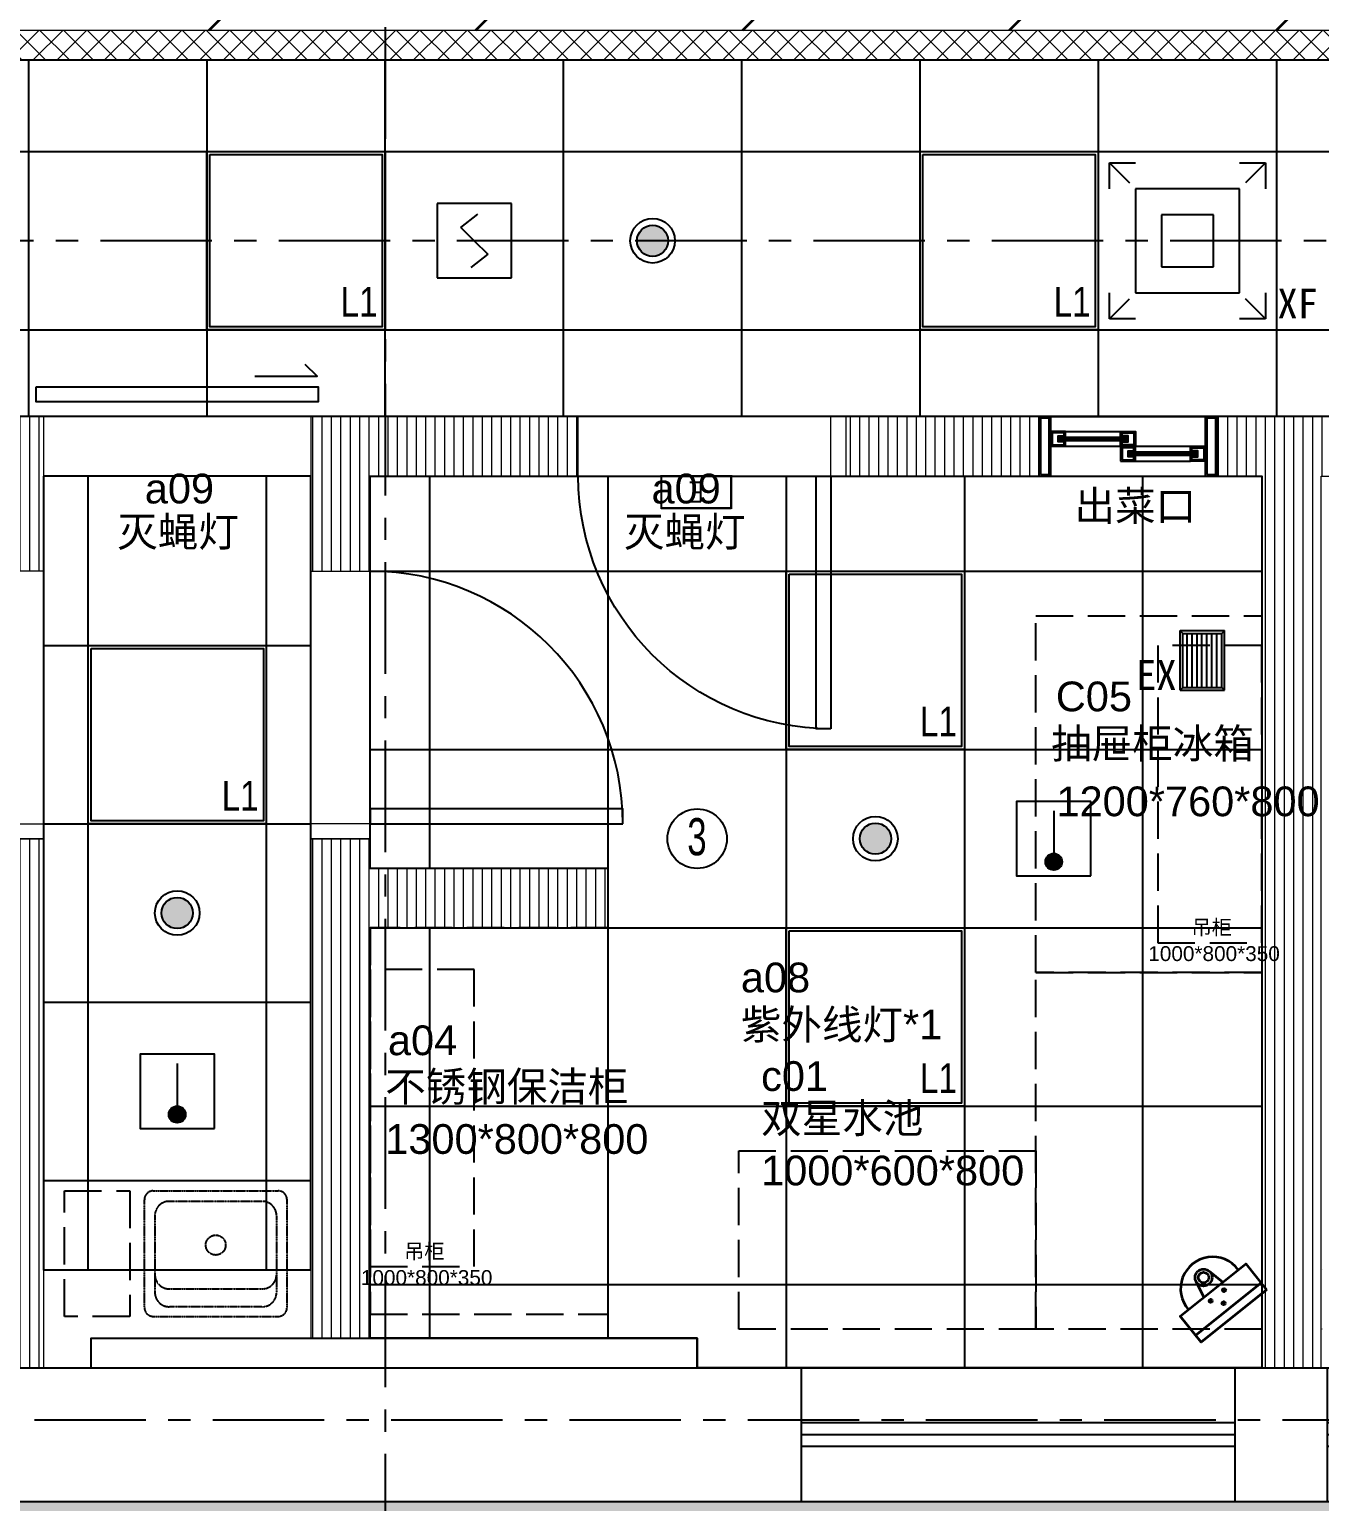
# Model space of a CAD drawing. Header units: millimetres. Extents: x -6033 to 120673, y -4970 to 90533.
# Drawn here: x 71183 to 75525, y 65940 to 70893 of the extents above; entities that cross this region are included whole.
import ezdxf
from ezdxf.enums import TextEntityAlignment as Align

# ---------------------------------------------------------------- set-up
doc = ezdxf.new("R2010")
doc.units = ezdxf.units.MM
for name, pattern in [('I-AR$0$CENTER', [2, 1.25, -0.25, 0.25, -0.25]), ('I-CEILING$0$CENTER', [2, 1.25, -0.25, 0.25, -0.25]), ('I-PLAN$0$ACAD_ISO02W100', [15, 12, -3]), ('I-PLAN$0$DASH', [0.35, 0.25, -0.1])]:
    doc.linetypes.add(name, pattern=pattern)
for name, color, linetype in [('I-AR$0$1-窗', 2, 'Continuous'), ('I-AR$0$9-填充', 8, 'Continuous'), ('I-AR$0$D-BASE-WALL', 4, 'Continuous'), ('I-CEILING$0$0-LIGHT-RC', 1, 'Continuous'), ('I-CEILING$0$0-LIGHT-TXT', 90, 'Continuous'), ('I-CEILING$0$EQUIP-消防', 3, 'Continuous'), ('I-CEILING$0$EQUIP_喷头', 90, 'Continuous'), ('I-CEILING$0$I-GRID', 252, 'I-CEILING$0$CENTER'), ('I-CEILING$0$I-RCP', 2, 'Continuous'), ('I-CEILING$0$I-RCP-AIR', 64, 'Continuous'), ('I-CEILING$0$I-RCP-REF', 3, 'Continuous'), ('I-CEILING$0$RC-Hatch【天花填充】', 251, 'Continuous'), ('I-PLAN$0$I-PL-DOOR', 2, 'Continuous'), ('I-PLAN$0$I-PL-FURN', 1, 'I-PLAN$0$DASH'), ('I-PLAN$0$I—平面—门', 1, 'Continuous'), ('I-PLAN$0$L-ELEV-MARK', 253, 'Continuous')]:
    doc.layers.add(name, color=color, linetype=linetype)
for name, color, linetype, lineweight in [('I-AR$0$GZET_COL_GRID_1-200_轴线', 8, 'I-AR$0$CENTER', 25), ('I-AR$0$I-SCOPE', 252, 'Continuous', 35), ('I-CEILING$0$_ACM-A-DETL', 7, 'Continuous', 9), ('I-CEILING$0$_ACM-E-EQMT-SECT', 3, 'Continuous', 35), ('I-PLAN$0$_ACM-A-WALL-HACH', 251, 'Continuous', 9), ('I-PLAN$0$I-PL-WALL-FHINISH', 73, 'Continuous', 13), ('I-PLAN$0$I-WALL', 6, 'Continuous', 13)]:
    doc.layers.add(name, color=color, linetype=linetype, lineweight=lineweight)
doc.styles.add('I-CEILING$0$1层应急疏散照明平面图$0$_TEL_DIM', font='SIMPLEX', dxfattribs={"width": 0.8, "height": 3.5, "bigfont": 'HZTXT'})
doc.styles.add('I-CEILING$0$_TEL_ATTDEF', font='GBENOR', dxfattribs={"width": 0.8, "height": 3, "bigfont": 'GBCBIG'})
doc.styles.add('I-CEILING$0$hztxt', font='ROS.shx', dxfattribs={"width": 0.7, "bigfont": 'HZTXT.shx'})
doc.styles.add('I-CEILING$0$I-CEILING$0$ar', font='arial.ttf', dxfattribs={"width": 0.8})
doc.styles.add('I-CEILING$0$Standard', font='arial.ttf')
doc.styles.add('I-CEILING$0$黑体', font='simhei.ttf', dxfattribs={"height": 600})
doc.styles.add('I-PLAN$0$Arial', font='ARIALUNI.ttf')

# ---------------------------------------------------------------- blocks, each defined once
blk = doc.blocks.new('I-AR$0$chuanghu1')
for p, q in [((0, 3230), (450, 3230)), ((0, 1770), (450, 1770)), ((0, 1460), (450, 1460)), ((0, 0), (450, 0))]:
    blk.add_line(p, q)
at = {"layer": 'I-AR$0$1-窗'}
for p, q in [((185, 3230), (185, 1770)), ((225, 3230), (225, 1770)), ((265, 3230), (265, 1770)), ((185, 1460), (185, 0)), ((225, 1460), (225, 0)), ((265, 1460), (265, 0))]:
    blk.add_line(p, q, dxfattribs=at)
blk = doc.blocks.new('I-AR$0$海龙_1211170131')
at = {"layer": 'I-AR$0$GZET_COL_GRID_1-200_轴线', "ltscale": 300}
for p, q in [((72155, 86275), (72155, 63715)), ((-2225, 65990), (116415, 65990))]:
    blk.add_line(p, q, dxfattribs=at)
blk = doc.blocks.new('I-AR')
at = {"layer": 'I-AR$0$9-填充'}
h = blk.add_hatch(dxfattribs=at)
h.set_pattern_fill('GRASS', color=256, scale=20)
h.set_pattern_definition([(90, (-273251.65, 190733.45), (-359.21024, 359.21024), [95.25, -623.1705]), (45, (-273251.65, 190733.45), (-359.21024, 359.21024), [95.25, -412.75]), (135, (-273251.65, 190733.45), (-359.21024, -359.21024), [95.25, -412.75])])
edge = h.paths.add_edge_path()
edge.add_line((96200, 65940), (67080, 65940))
edge.add_line((67080, 65940), (67098.6, 65404.4))
edge.add_arc((66800.6, 58350.8), 7059.9, 59.55584, 87.58101, ccw=False)
edge.add_arc((66906.5, 58690.4), 6713.9, -7.21528, 58.86646, ccw=False)
edge.add_arc((66662.1, 58632.8), 6949.7, 311.20338, 353.50924, ccw=False)
edge.add_line((71240.1, 53404), (71240.1, 51864.2))
edge.add_arc((67179.4, 51841.1), 4060.7, -50.8069, 0.3254, ccw=False)
edge.add_arc((73234.3, 55945.4), 8047, 244.30739, 262.38101)
edge.add_arc((72594.4, 52652.3), 4702.3, 264.7896, 298.7985)
edge.add_arc((72620.9, 53741.8), 5670.9, 293.2518, 330.6093)
edge.add_arc((73250.8, 52752), 4669.2, 337.4147, 357.6495)
edge.add_arc((84681.6, 51782.8), 6810, 142.38646, 173.4424, ccw=False)
edge.add_arc((84374.3, 52142.9), 6347.7, 93.15543, 143.26832, ccw=False)
edge.add_arc((84659, 52466.3), 6047.9, 43.87324, 96.0179, ccw=False)
edge.add_arc((84453.3, 51889.9), 6601.3, -39.79964, 46.24277, ccw=False)
edge.add_arc((81977.6, 54545.9), 10213.6, 299.35774, 317.64212, ccw=False)
edge.add_arc((89994.8, 40495.1), 5964.1, 120.30887, 149.04958)
edge.add_arc((87881.4, 41845.8), 3457.6, 150.2341, 180.1544)
edge.add_arc((85724.1, 42303.9), 1381.8, 199.7699, 246.5201)
edge.add_arc((82877.2, 37779.2), 3985.3, -35.3096, 54.8164, ccw=False)
edge.add_arc((80299.1, 40760.9), 7869.3, 301.87336, 317.80806, ccw=False)
edge.add_arc((84638.8, 33541.6), 567.3, 108.97, 192.3597)
edge.add_arc((84831.7, 33583.9), 764.8, 192.3597, 228.2217)
edge.add_arc((87824.9, 35942), 4565.6, 219.8972, 247.6208)
edge.add_arc((89768.5, 40705.2), 9710.1, 247.71727, 260.93678)
edge.add_arc((85123.5, 20762.4), 10812.5, 51.71832, 73.25432, ccw=False)
edge.add_arc((87587.8, 24098.7), 6668.2, 6.6977, 50.5793, ccw=False)
edge.add_line((94210.5, 24876.4), (96200, 24876.4))
edge.add_line((96200, 24876.4), (96200, 65940))
h.paths.add_polyline_path([(79188.2, 58194.7), (76733.9, 58362.1), (76901.3, 60816.4), (79355.6, 60649)], flags=16)
h.paths.add_polyline_path([(78974.4, 58439.8), (76979, 58575.9), (77115.1, 60571.3), (79110.5, 60435.2)], flags=0)
at = {"layer": 'I-AR$0$I-SCOPE'}
h = blk.add_hatch(dxfattribs=at)
h.set_pattern_fill('ANSI31', color=256, scale=200)
h.paths.add_polyline_path([(63300, 72640), (66630, 72640), (66630, 70889.4), (90600, 70890), (90600, 66390), (96650, 66390), (96650, 24876.4), (18340, 24876.4), (18340, 66390), (48090, 66390), (48090, 72640), (51400, 72640), (51400, 72649.9), (52869.5, 72649.9), (52869.5, 72640), (55240, 72640), (55240, 72790), (59460, 72790), (59460, 72640), (61830.5, 72640), (61830.5, 72649.9), (63300, 72649.9)], flags=16)
h.paths.add_polyline_path([(7330, 0), (7330, -1770), (11180, -1770), (11180, 0), (18450, 0), (18450, 2900), (27550, 2900), (27550, 18090), (37037.3, 18090), (37037.3, 17350), (96200, 17350), (96200, 18120), (114640, 18120), (114640, 84500), (0, 84500), (0, 0)])
at = {"layer": 'I-AR$0$D-BASE-WALL'}
for p, q in [((66630, 66390), (96120, 66390)), ((64615, 65940), (96200, 65940))]:
    blk.add_line(p, q, dxfattribs=at)
blk.add_lwpolyline([(71390, 66390), (71390, 66490), (73430, 66490), (73430, 66390)], dxfattribs=at)
at = {"layer": 'I-AR$0$D-BASE-WALL', "rotation": 270}
blk.add_blockref('I-AR$0$chuanghu1', (73780, 66390), dxfattribs=at)
at = {"layer": 'I-AR$0$GZET_COL_GRID_1-200_轴线'}
blk.add_blockref('I-AR$0$海龙_1211170131', (225, 225), dxfattribs=at)
blk = doc.blocks.new('I-PLAN$0$A$C3849a8ba')
at = {"layer": 'I-PLAN$0$I-PL-WALL-FHINISH'}
blk.add_lwpolyline([(0, -200), (50, -200), (50, 0), (0, 0)], close=True, dxfattribs=at)
at = {"layer": 'I-PLAN$0$I—平面—门'}
blk.add_lwpolyline([(50, -1050), (100, -1050), (100, -200), (50, -200)], close=True, dxfattribs=at)
at = {"layer": 'I-PLAN$0$L-ELEV-MARK'}
blk.add_arc((50, -200), 850, 270, 0, dxfattribs=at)
blk = doc.blocks.new('I-PLAN$0$dadasdada')
for p, q in [((1764384.1, -123174.1), (1764384.1, -122811.6)), ((1764414.1, -122781.6), (1764834.2, -122781.7)), ((1764780.9, -122817), (1764467.3, -122817)), ((1764864.1, -123174.1), (1764864.1, -122811.6)), ((1764419.5, -122864.8), (1764419.4, -123123.5)), ((1764828.8, -122864.8), (1764828.8, -123123.6)), ((1764467.3, -123111.3), (1764780.9, -123111.3)), ((1764414.1, -123204), (1764834.2, -123204.1)), ((1764780.9, -123171.4), (1764467.3, -123171.4))]:
    blk.add_line(p, q)
blk.add_circle((1764624.1, -122964), 33.5)
for centre, radius, start, end in [((1764413.8, -122811.3), 29.6, 89.3986, 180.5986), ((1764467.3, -122864.8), 47.9, 90.1986, 179.7986), ((1764780.9, -122864.8), 47.9, 0.1986, 89.7986), ((1764834.5, -122811.3), 29.6, 359.3986, 90.5986), ((1764467.3, -123063.4), 47.9, 180.1986, 269.7986), ((1764780.9, -123063.4), 47.9, 270.1986, 359.7986), ((1764467.3, -123123.5), 47.9, 180.1986, 269.7986), ((1764780.9, -123123.6), 47.9, 270.1986, 359.7986), ((1764413.8, -123174.4), 29.6, 179.3986, 270.5986), ((1764834.5, -123174.4), 29.6, 269.3986, 0.5986)]:
    blk.add_arc(centre, radius, start, end)
blk = doc.blocks.new('I-PLAN$0$K_0106232141')
at = {"layer": 'I-PLAN$0$I-PL-FURN', "linetype": 'ByBlock', "ltscale": 62}
h = blk.add_hatch(dxfattribs=at)
h.set_pattern_fill('玻璃截面', color=8, scale=10)
h.set_pattern_definition([(135.545657, (-1830, -77.47619), (-539.999994128, 530.00000522), [7.07139, -1477.92019]), (45, (-1840, -77.476), (20, 10), [7.00372, -21.28055]), (135.545657, (-1840, -77.47619), (-539.999994128, 530.00000522), [7.07139, -1477.92019]), (45, (-1850, -77.476), (20, 10), [7.00372, -21.28055])])
h.paths.add_polyline_path([(-224, -80), (-11, -80), (-10, -79), (-10, -71), (-11, -70), (-224, -70), (-225, -71), (-225, -79)])
h = blk.add_hatch(dxfattribs=at)
h.set_pattern_fill('玻璃截面', color=8, scale=10)
h.set_pattern_definition([(135.545657, (-1595, -127.47619), (-539.999994128, 530.00000522), [7.07139, -1477.92019]), (45, (-1605, -127.476), (20, 10), [7.00372, -21.28055]), (135.545657, (-1605, -127.47619), (-539.999994128, 530.00000522), [7.07139, -1477.92019]), (45, (-1615, -127.476), (20, 10), [7.00372, -21.28055])])
h.paths.add_polyline_path([(11, -130), (224, -130), (225, -129), (225, -121), (224, -120), (11, -120), (10, -121), (10, -129)])
at = {"layer": 'I-PLAN$0$I-PL-FURN', "color": 8, "linetype": 'ByBlock', "ltscale": 62}
for p, q in [((-260, 0), (260, 0)), ((-225, -80), (-230, -70)), ((-230, -80), (-225, -70)), ((-225, -71), (-10, -71)), ((-225, -79), (-10, -79)), ((-210, -50), (-25, -50)), ((-5, -80), (-10, -70)), ((-10, -80), (-5, -70)), ((-210, -100), (-25, -100)), ((10, -130), (5, -120)), ((5, -130), (10, -120)), ((10, -121), (225, -121)), ((10, -129), (225, -129)), ((25, -100), (210, -100)), ((230, -130), (225, -120)), ((225, -130), (230, -120)), ((25, -150), (210, -150)), ((-260, -200), (260, -200))]:
    blk.add_line(p, q, dxfattribs=at)
for points in [[(-300, -200), (-260, -200), (-260, 0), (-300, 0)], [(-295, -195), (-265, -195), (-265, -5), (-295, -5)], [(260, -200), (300, -200), (300, 0), (260, 0)], [(265, -195), (295, -195), (295, -5), (265, -5)], [(-260, -100), (-210, -100), (-210, -80), (-230, -80), (-230, -70), (-210, -70), (-210, -50), (-260, -50)], [(-255, -95), (-215, -95), (-215, -85), (-235, -85), (-235, -65), (-215, -65), (-215, -55), (-255, -55)], [(-230, -80), (-225, -80), (-225, -70), (-230, -70)], [(-224, -80), (-11, -80), (-10, -79), (-10, -71), (-11, -70), (-224, -70), (-225, -71), (-225, -79)], [(25, -100), (-25, -100), (-25, -80), (-5, -80), (-5, -70), (-25, -70), (-25, -50), (25, -50)], [(20, -95), (-20, -95), (-20, -85), (0, -85), (0, -65), (-20, -65), (-20, -55), (20, -55)], [(-5, -80), (-10, -80), (-10, -70), (-5, -70)], [(-25, -150), (25, -150), (25, -130), (5, -130), (5, -120), (25, -120), (25, -100), (-25, -100)], [(-20, -145), (20, -145), (20, -135), (0, -135), (0, -115), (20, -115), (20, -105), (-20, -105)], [(5, -130), (10, -130), (10, -120), (5, -120)], [(11, -130), (224, -130), (225, -129), (225, -121), (224, -120), (11, -120), (10, -121), (10, -129)], [(260, -150), (210, -150), (210, -130), (230, -130), (230, -120), (210, -120), (210, -100), (260, -100)], [(255, -145), (215, -145), (215, -135), (235, -135), (235, -115), (215, -115), (215, -105), (255, -105)], [(230, -130), (225, -130), (225, -120), (230, -120)]]:
    blk.add_lwpolyline(points, close=True, dxfattribs=at)
blk = doc.blocks.new('I-PLAN')
at = {"layer": 'I-PLAN$0$_ACM-A-WALL-HACH'}
h = blk.add_hatch(dxfattribs=at)
h.set_pattern_fill('多孔材料', color=256, scale=20, pattern_type=2)
h.set_pattern_definition([(45, (136296.48, -6509.47), (-40.00004, 40.00004), []), (135, (136296.48, -6509.47), (-40.00004, -40.00004), [])])
h.paths.add_polyline_path([(85280, 70890), (85280, 70790), (66970, 70790), (66970, 70890)])
h = blk.add_hatch(dxfattribs=at)
h.set_pattern_fill('ANSI31', color=256, scale=10, angle=45)
h.paths.add_polyline_path([(88260, 70790), (88260, 70890), (88030, 70890), (88030, 70790), (88230, 70790)], flags=17)
h.paths.add_polyline_path([(79671.5, 69390), (78155, 69390), (78155, 68990), (77955, 68990), (77955, 69590), (79671.5, 69590)], flags=17)
h.paths.add_polyline_path([(80271.5, 69390), (80271.5, 69590), (80780, 69590), (80780, 68990), (80580, 68990), (80580, 69390)], flags=17)
h.paths.add_polyline_path([(74580, 69590), (73930, 69590), (73930, 69390), (74580, 69390)])
h.paths.add_polyline_path([(68780, 69590), (69430, 69590), (69430, 69390), (68780, 69390)])
h.paths.add_polyline_path([(87280, 66490), (87480, 66490), (87480, 66390), (87280, 66390)])
h.paths.add_polyline_path([(82180, 68990), (82180, 69390), (84230, 69390), (84230, 66490), (84430, 66490), (84430, 69390), (85280, 69390), (85280, 69590), (81980, 69590), (81980, 68990)])
h.paths.add_polyline_path([(87480, 67390), (87480, 69390), (88280, 69390), (88280, 69590), (88080, 69590), (86480, 69590), (86480, 69390), (87280, 69390), (87280, 67390)], flags=17)
h.paths.add_polyline_path([(72130, 68170), (72130, 66490), (72330, 66490), (72330, 67870), (73130, 67870), (73130, 68070), (72330, 68070), (72330, 68170)])
h.paths.add_polyline_path([(71230, 68170), (71230, 66390), (71030, 66390), (71030, 67870), (70230, 67870), (70230, 68070), (71030, 68070), (71030, 68170)])
h.paths.add_polyline_path([(72130, 69070), (72330, 69070), (72330, 69390), (73030, 69390), (73030, 69590), (72130, 69590)])
h.paths.add_polyline_path([(71230, 69070), (71030, 69070), (71030, 69390), (70330, 69390), (70330, 69590), (71230, 69590)])
h.paths.add_polyline_path([(67800, 69490), (67830, 69490), (67830, 69590), (67800, 69590)], flags=17)
h.paths.add_polyline_path([(76755, 69590), (75180, 69590), (75180, 69390), (75330, 69390), (75330, 66390), (75530, 66390), (75530, 69390), (76555, 69390), (76555, 68990), (76755, 68990)])
h.paths.add_polyline_path([(68180, 69590), (68180, 69390), (68030, 69390), (68030, 66520), (67780, 66520), (67780, 66390), (67400, 66390), (67400, 66720), (67830, 66720), (67830, 69590)])
edge = h.paths.add_edge_path()
edge.add_line((89860, 70890), (88860, 70890))
edge.add_line((75530, 66520), (84230, 66520))
edge.add_line((75530, 66720), (84230, 66720))
at = {"layer": 'I-PLAN$0$I-PL-DOOR'}
blk.add_lwpolyline([(71941.7, 69725.5), (72150.9, 69725.5), (72111.1, 69765.2)], dxfattribs=at)
blk.add_lwpolyline([(71205, 69690), (72155, 69690), (72155, 69640), (71205, 69640)], close=True, dxfattribs=at)
at = {"layer": 'I-PLAN$0$I-PL-FURN', "ltscale": 500}
for points in [[(74570, 67720), (74570, 68920), (75330, 68920), (75330, 67720)], [(74980, 67820), (75330, 67820), (75330, 68820), (74980, 68820)], [(73130, 67870), (72330, 67870), (72330, 66570), (73130, 66570)], [(72330, 66730.3), (72680, 66730.3), (72680, 67730.3), (72330, 67730.3)], [(74570, 66520), (74570, 67720), (75330, 67720), (75330, 66520)], [(74570, 67120), (74570, 66520), (73570, 66520), (73570, 67120)], [(71300.2, 66985.2), (71520.3, 66985.2), (71520.3, 66562.8), (71300.2, 66562.8)]]:
    blk.add_lwpolyline(points, close=True, dxfattribs=at)
at = {"layer": 'I-PLAN$0$I-WALL'}
for points in [[(85280, 70890), (85280, 70790), (66970, 70790), (66970, 70890), (85280, 70890)], [(71230, 69070), (71030, 69070), (71030, 69390), (70330, 69390), (70330, 69590), (71230, 69590), (71230, 69070)], [(72130, 69070), (72330, 69070), (72330, 69390), (73030, 69390), (73030, 69590), (72130, 69590), (72130, 69070)], [(75180, 69390), (75330, 69390), (75330, 66390), (75530, 66390), (75530, 69390), (76555, 69390), (76555, 68990), (76755, 68990), (76755, 69590)], [(76755, 69590), (75180, 69590), (75180, 69390)], [(71230, 68170), (71230, 66390), (71030, 66390), (71030, 67870), (70230, 67870), (70230, 68070), (71030, 68070), (71030, 68170), (71230, 68170)], [(72130, 68170), (72130, 66490), (72330, 66490), (72330, 67870), (73130, 67870), (73130, 68070), (72330, 68070), (72330, 68170), (72130, 68170)]]:
    blk.add_lwpolyline(points, dxfattribs=at)
blk.add_lwpolyline([(74580, 69590), (73930, 69590), (73930, 69390), (74580, 69390)], close=True, dxfattribs=at)
at = {"xscale": -1}
blk.add_blockref('I-PLAN$0$A$C3849a8ba', (73930, 69590), dxfattribs=at)
at = {"xscale": -1, "rotation": 270}
blk.add_blockref('I-PLAN$0$A$C3849a8ba', (71230, 68170), dxfattribs=at)
at = {"rotation": 90}
blk.add_blockref('I-PLAN$0$A$C3849a8ba', (72130, 68170), dxfattribs=at)
at = {"layer": 'I-PLAN$0$I-PL-FURN', "linetype": 'ByBlock'}
blk.add_blockref('I-PLAN$0$K_0106232141', (74880, 69590), dxfattribs=at)
at = {"layer": 'I-PLAN$0$I-PL-FURN', "ltscale": 500}
blk.add_blockref('I-PLAN$0$dadasdada', (-1692814.5, 189766.9), dxfattribs=at)
at = {"layer": 'I-PLAN$0$I-PL-FURN', "linetype": 'I-PLAN$0$ACAD_ISO02W100', "attachment_point": 1, "style": 'I-PLAN$0$Arial'}
for s, insert, char_height, width in [('{\\fArial Unicode MS|b0|i0|c134|p34;a09\\P}', (71571, 69397.9), 100, 302840.333), ('{\\fArial Unicode MS|b0|i0|c134|p34;a09\\P}', (73276.4, 69397.9), 100, 302840.333), ('{\\fArial Unicode MS|b0|i0|c134|p34;出菜口}', (74700, 69339.6), 100, 151170.167), ('灭蝇灯', (71478, 69252.6), 100, 151170.167), ('灭蝇灯', (73183.4, 69252.6), 100, 151170.167), ('C05', (74637.1, 68698.6), 100, 151170.167), ('抽屉柜冰箱', (74621.4, 68540.4), 100, 151170.167), ('1200*760*800', (74639.3, 68345.6), 100, 151170.167), ('吊柜', (75093.7, 67896.6), 50, 75585.083), ('1000*800*350', (74948.2, 67808.4), 50, 75585.083), ('a08', (73577.2, 67753.2), 100, 151170.167), ('紫外线灯*1', (73577.2, 67594.9), 100, 151170.167), ('a04', (72389.4, 67541.8), 100, 151170.167), ('{\\fArial Unicode MS|b0|i0|c134|p34;c01\\P}', (73645.2, 67421.5), 100, 302840.333), ('不锈钢保洁柜', (72380.3, 67386.2), 100, 151170.167), ('双星水池', (73645.2, 67280.1), 100, 151170.167), ('1300*800*800', (72380.3, 67209.7), 100, 151170.167), ('1000*600*800', (73645.2, 67103.7), 100, 151170.167), ('吊柜', (72443.7, 66806.9), 50, 75585.083), ('1000*800*350', (72298.2, 66718.6), 50, 75585.083)]:
    blk.add_mtext(s, dxfattribs=dict(at, insert=insert, char_height=char_height, width=width))
blk = doc.blocks.new('I-CEILING$0$A$C9c5a774d')
at = {"layer": 'I-CEILING$0$0-LIGHT-RC'}
for points in [[(0, 600), (600, 600), (600, 0), (0, 0)], [(10, 590), (590, 590), (590, 10), (10, 10)]]:
    blk.add_lwpolyline(points, close=True, dxfattribs=at)
at = {"layer": 'I-CEILING$0$0-LIGHT-TXT', "style": 'I-CEILING$0$I-CEILING$0$ar', "width": 0.8}
blk.add_text('L1', height=100, dxfattribs=at).set_placement((449.9, 44.6))
blk = doc.blocks.new('*U679')
blk.add_blockref('I-CEILING$0$A$C9c5a774d', (-300, -300))
blk = doc.blocks.new('*U680')
at = {"layer": 'I-CEILING$0$I-RCP', "color": 0, "linetype": 'ByBlock', "lineweight": -2, "transparency": 16777216}
for p in [(2400, 0), (4800, 0)]:
    blk.add_blockref('*U679', p, dxfattribs=at)
blk = doc.blocks.new('I-CEILING$0$$风口$00000137')
for p, q in [((-110.7, 89.6), (110.7, 89.6)), ((-110.7, 89.6), (-110.7, -89.6)), ((-110.7, 89.6), (-99.9, 78.9)), ((-110.7, 78.9), (-110.7, 78.9)), ((-99.9, 78.9), (99.9, 78.9)), ((-99.9, 78.9), (-99.9, -78.9)), ((-99.9, 78.9), (-99.9, -78.9)), ((-99.9, 60.8), (99.9, 60.8)), ((110.7, 89.6), (99.9, 78.9)), ((99.9, 78.9), (99.9, -78.9)), ((110.7, 89.6), (110.7, -89.6)), ((-99.9, 40.9), (99.9, 40.9)), ((-99.9, 21.1), (99.9, 21.1)), ((-99.9, 1.2), (99.9, 1.2)), ((-99.9, -18.7), (99.9, -18.7)), ((-99.9, -38.6), (99.9, -38.6)), ((-110.7, -78.9), (-110.7, -78.9)), ((-99.9, -78.9), (-110.7, -89.6)), ((-110.7, -89.6), (110.7, -89.6)), ((-110.7, -89.6), (110.7, -89.6)), ((-99.9, -58.4), (99.9, -58.4)), ((-99.9, -78.9), (99.9, -78.9)), ((-99.9, -78.9), (99.9, -78.9)), ((99.9, -78.9), (110.7, -89.6))]:
    blk.add_line(p, q)
blk = doc.blocks.new('I-CEILING$0$$风口$00000060')
for p, q in [((-300, 300), (-200, 300)), ((-300, 200), (-300, 300)), ((-300, 300), (-222.8, 222.8)), ((200, 300), (300, 300)), ((300, 300), (222.8, 222.8)), ((300, 300), (300, 200)), ((-300, -300), (-300, -200)), ((-300, -300), (-222.8, -222.8)), ((300, -300), (222.8, -222.8)), ((300, -200), (300, -300)), ((-200, -300), (-300, -300)), ((300, -300), (200, -300))]:
    blk.add_line(p, q)
at = {"color": 0}
for p, q in [((-200, 200), (-200, -200)), ((200, 200), (-200, 200)), ((200, -200), (200, 200)), ((-100, 100), (-100, -100)), ((100, 100), (-100, 100)), ((100, -100), (100, 100)), ((-100, -100), (100, -100)), ((-200, -200), (200, -200))]:
    blk.add_line(p, q, dxfattribs=at)
blk = doc.blocks.new('I-CEILING$0$R626')
for p, q in [((-250, 250), (-250, -250)), ((250, 250), (-250, 250)), ((250, -250), (250, 250)), ((-90, 90), (22.5, 180)), ((0, 0), (-90, 90)), ((0, 0), (90, -90)), ((90, -90), (-22.5, -180)), ((-250, -250), (250, -250))]:
    blk.add_line(p, q)
at = {"style": 'I-CEILING$0$Standard', "flags": 1}
blk.add_attdef('A', text='', height=0.009, dxfattribs=at).set_placement((0, 0), align=Align.MIDDLE_CENTER)
blk = doc.blocks.new('I-CEILING$0$海龍_09300082')
h = blk.add_hatch(color=256)
h.dxf.hatch_style = 1
h.paths.add_polyline_path([(-56.2, -405.4, 1), (56.2, -405.4, 1)])
blk.add_line((0, -62.5), (0, -349.2))
blk.add_lwpolyline([(250, -500), (250, 0), (-250, 0), (-250, -500)], close=True)
blk.add_circle((0, -405.4), 56.3)
at = {"style": 'I-CEILING$0$Standard', "flags": 1}
blk.add_attdef('A', text='', height=0.01, dxfattribs=at).set_placement((0, -250), align=Align.MIDDLE_CENTER)
blk = doc.blocks.new('I-CEILING$0$A$C81734cc7')
at = {"layer": 'I-CEILING$0$_ACM-A-DETL'}
h = blk.add_hatch(color=256, dxfattribs=at)
edge = h.paths.add_edge_path()
edge.add_arc((0, 0), 52.5, 0, 360)
for radius in [75, 52.5]:
    blk.add_circle((0, 0), radius)
blk = doc.blocks.new('I-CEILING$0$$equip_U$00000441(DESKTOP-CO1PE1H)')
blk.add_circle((0, 0), 0.4)
at = {"color": 1, "style": 'I-CEILING$0$hztxt', "width": 0.7}
blk.add_text('3', height=0.5, dxfattribs=at).set_placement((-0.003, 0.027), align=Align.MIDDLE)
blk = doc.blocks.new('I-CEILING$0$1层应急疏散照明平面图$0$$equip$00002534')
for p, q in [((-0.72, 0.66), (-0.72, 0)), ((0.72, 0.66), (-0.72, 0.66)), ((0.72, 0), (0.72, 0.66)), ((-0.72, 0), (0.72, 0))]:
    blk.add_line(p, q)
at = {"const_width": 0.04}
blk.add_lwpolyline([(-0.72, 0.66), (-0.72, 0), (0.72, 0), (0.72, 0.66), (-0.72, 0.66), (-0.72, 0)], dxfattribs=at)
for p in [(0, 0.66), (-0.72, 0.33), (0.72, 0.33), (0, 0)]:
    blk.add_point(p)
at = {"color": 7, "style": 'I-CEILING$0$1层应急疏散照明平面图$0$_TEL_DIM'}
blk.add_attdef('$TEXT$', text='', height=0.4, dxfattribs=at).set_placement((0, 0.33), align=Align.MIDDLE_CENTER)
at = {"color": 7, "style": 'I-CEILING$0$1层应急疏散照明平面图$0$_TEL_DIM', "flags": 1}
blk.add_attdef('A', text='', height=0.00002, dxfattribs=at).set_placement((0, 0), align=Align.MIDDLE_CENTER)
blk = doc.blocks.new('I-CEILING$0$彩色半球摄像机')
for points in [[(-3.5, 14.8, 1), (7.2, 14.8, 1)], [(-32.5, -18.6, 1), (-21.8, -18.5, 1)], [(25.5, -18.6, 1), (36.2, -18.5, 1)]]:
    blk.add_hatch(color=256).paths.add_polyline_path(points)
for p, q in [((-139.3, 40.6), (142.9, 40.6)), ((-27.5, -100.9), (-40.5, -42)), ((28.2, -100.9), (41.2, -42))]:
    blk.add_line(p, q)
blk.add_lwpolyline([(-139.3, 69.8), (142.9, 69.8), (142.9, -42), (-139.3, -42)], close=True)
for centre, radius in [((1.8, 14.8), 5.37), ((-27.2, -18.5), 5.37), ((30.8, -18.5), 5.37), ((0.3, -94.7), 28.5), ((0.3, -94.7), 17.8)]:
    blk.add_circle(centre, radius)
blk.add_arc((0.3, -46.1), 107.7, 177.807, 2.193)
blk = doc.blocks.new('I-CEILING')
at = {"layer": 'I-CEILING$0$RC-Hatch【天花填充】'}
h = blk.add_hatch(dxfattribs=at)
h.set_pattern_fill('_USER', color=256, scale=600, double=1, pattern_type=0)
h.set_pattern_definition([(0, (81980, 70481.47), (0, 600), []), (90, (81980, 70481.47), (-600, 4e-14), [])])
h.paths.add_polyline_path([(84430, 69390), (85280, 69390), (85280, 69590), (81980, 69590), (81980, 69090), (80780, 69090), (80780, 69590), (77955, 69590), (77955, 69090), (76755, 69090), (76755, 69590), (66630, 69590), (66630, 70790), (88030, 70790), (88030, 69590), (86480, 69590), (86480, 69390), (87280, 69390), (87280, 66390), (85430, 66390), (85430, 66490), (84430, 66490)])
h = blk.add_hatch(dxfattribs=at)
h.set_pattern_fill('_USER', color=256, scale=600, double=1, pattern_type=0)
h.set_pattern_definition([(0, (71980, 68220), (0, 600), []), (90, (71980, 68220), (-600, 4e-14), [])])
h.paths.add_polyline_path([(71230, 69390), (71230, 66720), (72130, 66720), (72130, 69390)])
h = blk.add_hatch(dxfattribs=at)
h.set_pattern_fill('_USER', color=256, scale=600, double=1, pattern_type=0)
h.set_pattern_definition([(0, (73130, 67870), (0, 600), []), (90, (73130, 67870), (-600, 4e-14), [])])
h.paths.add_polyline_path([(72330, 66490), (72330, 67870), (73130, 67870), (73130, 68070), (72330, 68070), (72330, 69390), (75330, 69390), (75330, 66390), (73430, 66390), (73430, 66490)])
at = {"layer": 'I-CEILING$0$I-GRID', "ltscale": 300}
blk.add_lwpolyline([(88596.6, 70181.5), (66425.5, 70181.5)], dxfattribs=at)
at = {"layer": 'I-CEILING$0$I-RCP'}
blk.add_lwpolyline([(84430, 69390), (85280, 69390), (85280, 69590), (81980, 69590), (81980, 69090), (80780, 69090), (80780, 69590), (77955, 69590), (77955, 69090), (76755, 69090), (76755, 69590), (66630, 69590), (66630, 70790), (88030, 70790), (88030, 69590), (86480, 69590), (86480, 69390), (87280, 69390), (87280, 66390), (85430, 66390), (85430, 66490), (84430, 66490), (84430, 69390)], dxfattribs=at)
for points in [[(71230, 69390), (71230, 68070), (71230, 68070), (71230, 66720), (72130, 66720), (72130, 68070), (72130, 68070), (72130, 69390)], [(72330, 66490), (72330, 67870), (73130, 67870), (73130, 68070), (72330, 68070), (72330, 69390), (75330, 69390), (75330, 66390), (73430, 66390), (73430, 66490)]]:
    blk.add_lwpolyline(points, close=True, dxfattribs=at)
for p in [(73730, 68470), (71380, 68220), (73730, 67270)]:
    blk.add_blockref('I-CEILING$0$A$C9c5a774d', p)
at = {"layer": 'I-CEILING$0$EQUIP-消防'}
for name, p, xscale, yscale, zscale in [('I-CEILING$0$R626', (72680, 70181.5), 0.5, 0.5, 0.5), ('I-CEILING$0$海龍_09300082', (74630, 68295), 0.4999999999999927, 0.4999999999999927, 0.4999999999999927), ('I-CEILING$0$海龍_09300082', (71680, 67445), 0.4999999999999927, 0.4999999999999927, 0.4999999999999927)]:
    blk.add_blockref(name, p, dxfattribs=dict(at, xscale=xscale, yscale=yscale, zscale=zscale))
at = {"layer": 'I-CEILING$0$EQUIP_喷头'}
for p in [(73280, 70181.5), (74030, 68170), (71680, 67920)]:
    blk.add_blockref('I-CEILING$0$A$C81734cc7', p, dxfattribs=at)
at = {"layer": 'I-CEILING$0$I-RCP'}
blk.add_blockref('*U680', (69680, 70181.5), dxfattribs=at)
at = {"layer": 'I-CEILING$0$I-RCP-AIR', "xscale": 0.875, "yscale": 0.875}
blk.add_blockref('I-CEILING$0$$风口$00000060', (75080, 70181.5), dxfattribs=at)
at = {"layer": 'I-CEILING$0$I-RCP-AIR', "xscale": 0.9090909090909091, "yscale": 0.8333333333333334, "rotation": 90}
blk.add_blockref('I-CEILING$0$$风口$00000137', (75130, 68770), dxfattribs=at)
at = {"layer": 'I-CEILING$0$I-RCP-REF', "linetype": 'Continuous'}
ref = blk.add_blockref('I-CEILING$0$1层应急疏散照明平面图$0$$equip$00002534', (73426.8, 69282.1), dxfattribs=dict(at, xscale=163.5000000000001, yscale=163.5000000000001, zscale=163.5000000000001))
ref.add_attrib('$TEXT$', 'E', dxfattribs={"layer": 'I-CEILING$0$0-LIGHT-RC', "color": 7, "height": 65.4, "rotation": 180, "style": 'I-CEILING$0$1层应急疏散照明平面图$0$_TEL_DIM'}).set_placement((73426.8, 69336), align=Align.MIDDLE_CENTER)
at = {"layer": 'I-CEILING$0$I-RCP-REF', "color": 1, "linetype": 'Continuous'}
ref = blk.add_blockref('I-CEILING$0$$equip_U$00000441(DESKTOP-CO1PE1H)', (73430, 68170), dxfattribs=dict(at, xscale=249.9999999999999, yscale=249.9999999999999, zscale=249.9999999999999))
ref.add_attrib('$TEXT$', 'REMARK', dxfattribs={"layer": 'I-CEILING$0$0-LIGHT-RC', "color": 7, "height": 0.005, "style": 'I-CEILING$0$_TEL_ATTDEF'}).set_placement((73430, 68170), align=Align.MIDDLE_CENTER)
at = {"layer": 'I-CEILING$0$I-RCP-AIR', "style": 'I-CEILING$0$黑体'}
for s, p in [('XF', (75451, 69970.3, -2600)), ('EX', (74975.4, 68720.7, -2600))]:
    blk.add_text(s, height=100, dxfattribs=at).set_placement(p, align=Align.MIDDLE_CENTER)
for tag, p in [('R', (61966.4, 71748.9)), ('R', (61966.4, 66925.2)), ('R', (51736.1, 63924.8)), ('R', (62976.1, 63924.8)), ('S', (56433.6, 63065))]:
    blk.add_attdef(tag, text='', height=100, dxfattribs=at).set_placement(p, align=Align.MIDDLE_CENTER)
at = {"layer": 'I-CEILING$0$_ACM-E-EQMT-SECT', "rotation": 218.7470640975275}
blk.add_blockref('I-CEILING$0$彩色半球摄像机', (75193.7, 66619.9), dxfattribs=at)

msp = doc.modelspace()

# ---------------------------------------------------------------- block references
for name in ['I-AR', 'I-PLAN']:
    msp.add_blockref(name, (0, 0))

# ---------------------------------------------------------------- next in the draw order: block references
msp.add_blockref('I-CEILING', (0, 0))

doc.saveas('drawing.dxf')
